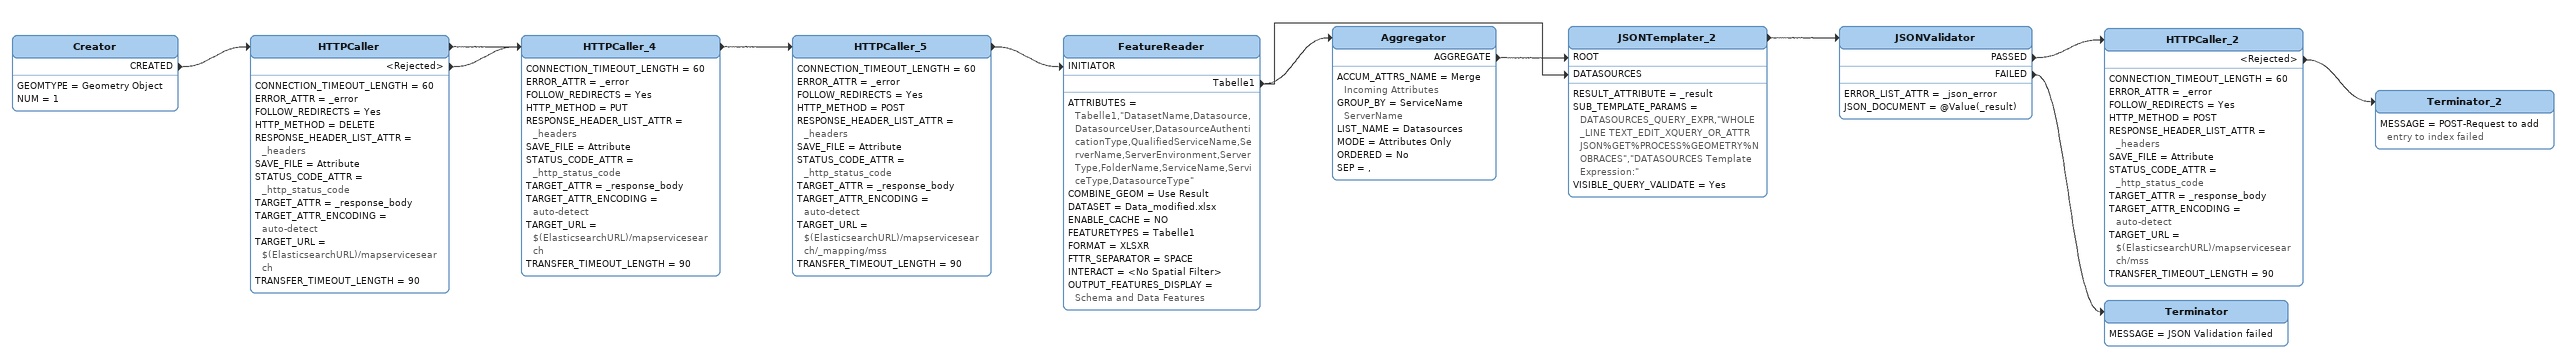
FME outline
Creator
    GEOMTYPE = Geometry Object
    NUM = 1
    CREATED -> HTTPCaller
HTTPCaller
    CONNECTION_TIMEOUT_LENGTH = 60
    ERROR_ATTR = _error
    FOLLOW_REDIRECTS = Yes
    HTTP_METHOD = DELETE
    RESPONSE_HEADER_LIST_ATTR = _headers
    SAVE_FILE = Attribute
    STATUS_CODE_ATTR = _http_status_code
    TARGET_ATTR = _response_body
    TARGET_ATTR_ENCODING = auto-detect
    TARGET_URL = $(ElasticsearchURL)/mapservicesearch
    TRANSFER_TIMEOUT_LENGTH = 90
    -> HTTPCaller_4
    <Rejected> -> HTTPCaller_4
HTTPCaller_4
    CONNECTION_TIMEOUT_LENGTH = 60
    ERROR_ATTR = _error
    FOLLOW_REDIRECTS = Yes
    HTTP_METHOD = PUT
    RESPONSE_HEADER_LIST_ATTR = _headers
    SAVE_FILE = Attribute
    STATUS_CODE_ATTR = _http_status_code
    TARGET_ATTR = _response_body
    TARGET_ATTR_ENCODING = auto-detect
    TARGET_URL = $(ElasticsearchURL)/mapservicesearch
    TRANSFER_TIMEOUT_LENGTH = 90
    -> HTTPCaller_5
HTTPCaller_5
    CONNECTION_TIMEOUT_LENGTH = 60
    ERROR_ATTR = _error
    FOLLOW_REDIRECTS = Yes
    HTTP_METHOD = POST
    RESPONSE_HEADER_LIST_ATTR = _headers
    SAVE_FILE = Attribute
    STATUS_CODE_ATTR = _http_status_code
    TARGET_ATTR = _response_body
    TARGET_ATTR_ENCODING = auto-detect
    TARGET_URL = $(ElasticsearchURL)/mapservicesearch/_mapping/mss
    TRANSFER_TIMEOUT_LENGTH = 90
    -> FeatureReader [INITIATOR]
FeatureReader
    ATTRIBUTES = Tabelle1,"DatasetName,Datasource,DatasourceUser,DatasourceAuthenticationType,QualifiedServiceName,ServerName,ServerEnvironment,ServerType,FolderName,ServiceName,ServiceType,DatasourceType"
    COMBINE_GEOM = Use Result
    DATASET = Data_modified.xlsx
    ENABLE_CACHE = NO
    FEATURETYPES = Tabelle1
    FORMAT = XLSXR
    FTTR_SEPARATOR = SPACE
    INTERACT = <No Spatial Filter>
    OUTPUT_FEATURES_DISPLAY = Schema and Data Features
    Tabelle1 -> Aggregator
    Tabelle1 -> JSONTemplater_2 [DATASOURCES]
Aggregator
    ACCUM_ATTRS_NAME = Merge Incoming Attributes
    GROUP_BY = ServiceName ServerName
    LIST_NAME = Datasources
    MODE = Attributes Only
    ORDERED = No
    SEP = ,
    AGGREGATE -> JSONTemplater_2 [ROOT]
JSONTemplater_2
    RESULT_ATTRIBUTE = _result
    SUB_TEMPLATE_PARAMS = DATASOURCES_QUERY_EXPR,"WHOLE_LINE TEXT_EDIT_XQUERY_OR_ATTR JSON%GET%PROCESS%GEOMETRY%NOBRACES","DATASOURCES Template Expression:"
    VISIBLE_QUERY_VALIDATE = Yes
    -> JSONValidator
JSONValidator
    ERROR_LIST_ATTR = _json_error
    JSON_DOCUMENT = @Value(_result)
    PASSED -> HTTPCaller_2
    FAILED -> Terminator
HTTPCaller_2
    CONNECTION_TIMEOUT_LENGTH = 60
    ERROR_ATTR = _error
    FOLLOW_REDIRECTS = Yes
    HTTP_METHOD = POST
    RESPONSE_HEADER_LIST_ATTR = _headers
    SAVE_FILE = Attribute
    STATUS_CODE_ATTR = _http_status_code
    TARGET_ATTR = _response_body
    TARGET_ATTR_ENCODING = auto-detect
    TARGET_URL = $(ElasticsearchURL)/mapservicesearch/mss
    TRANSFER_TIMEOUT_LENGTH = 90
    <Rejected> -> Terminator_2
Terminator_2
    MESSAGE = POST-Request to add entry to index failed
Terminator
    MESSAGE = JSON Validation failed
